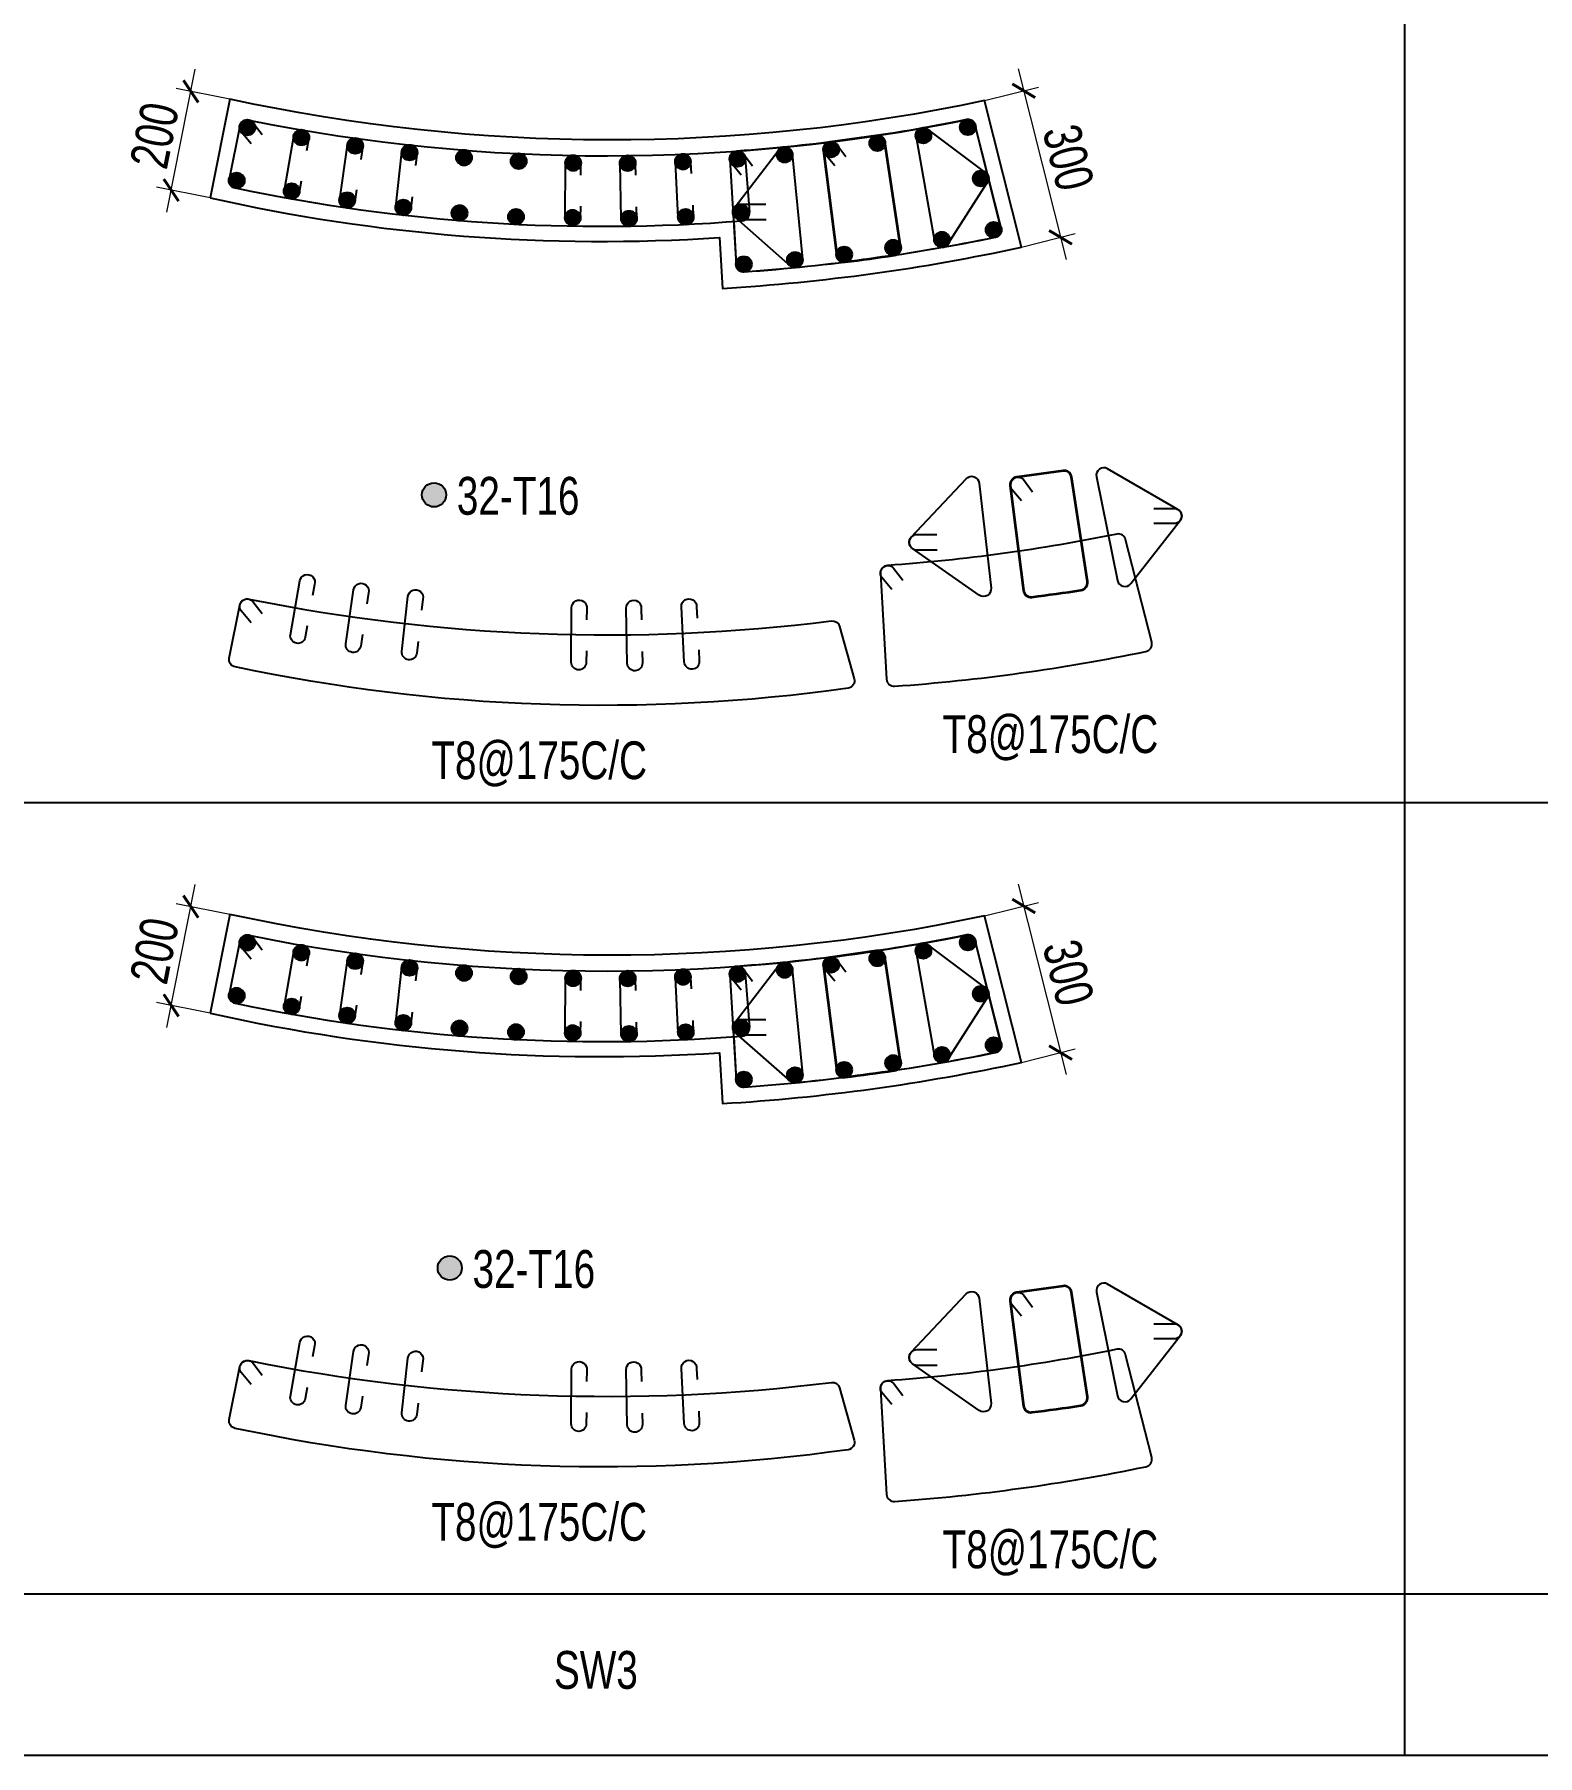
# Model space of a CAD drawing. Header units: millimetres. Extents: x 356 to 40629, y 2483 to 64847.
# Drawn here: x 30788 to 33773, y 2483 to 5901 of the extents above; entities that cross this region are included whole.
import ezdxf

# ---------------------------------------------------------------- set-up
doc = ezdxf.new("R2010")
doc.units = ezdxf.units.MM
for name, color, linetype in [('-S-HIGHER DIA REINF.', 3, 'Continuous'), ('S-TIES', 3, 'Continuous'), ('STR-RC WALL', 4, 'Continuous'), ('TABLE', 11, 'Continuous'), ('Ties', 3, 'Continuous'), ('TXT1', 4, 'Continuous')]:
    doc.layers.add(name, color=color, linetype=linetype)
for name, color, linetype, lineweight in [('S-COLUMN', 6, 'Continuous', 9), ('STR-COL-DIM', 8, 'Continuous', 18), ('T-COLUMN REINF.', 3, 'Continuous', 35), ('TEXT', 4, 'Continuous', 20)]:
    doc.layers.add(name, color=color, linetype=linetype, lineweight=lineweight)
doc.styles.add('EL', font='swisscl.ttf')
doc.styles.add('sobha sed', font='swisscl.ttf')
doc.dimstyles.new('S-30', dxfattribs={"dimscale": 30, "dimtxt": 2.5, "dimasz": 1.25, "dimexe": 1, "dimexo": 0, "dimgap": 0.5, "dimtad": 1, "dimdec": 0, "dimrnd": 0.0005, "dimzin": 0, "dimdsep": 46, "dimtxsty": 'EL', "dimblk": 'ARCHTICK', "dimcen": 0.09, "dimdle": 1.5, "dimclrd": 251, "dimclre": 251, "dimclrt": 6, "dimadec": 0, "dimazin": 0, "dimtfac": 1, "dimtdec": 0, "dimtofl": 0, "dimtmove": 0, "dimatfit": 3, "dimfxl": 2, "dimtolj": 1, "dimtzin": 0, "dimlwd": -1, "dimlwe": -1, "dimarcsym": 0})

# ---------------------------------------------------------------- blocks, each defined once
blk = doc.blocks.new('_ArchTick')
at = {"color": 0, "linetype": 'ByBlock', "const_width": 0.15}
blk.add_lwpolyline([(-0.5, -0.5), (0.5, 0.5)], dxfattribs=at)
blk = doc.blocks.new('*D394')
at = {"layer": 'TEXT', "color": 251, "linetype": 'Continuous', "transparency": 16777216}
for p, q in [((31051, 5547.6), (31107.7, 5831.9)), ((31176.3, 5772.4), (31069.5, 5793.7)), ((31137.2, 5576.3), (31030.4, 5597.6))]:
    blk.add_line(p, q, dxfattribs=at)
at = {"layer": 'TEXT', "color": 251, "transparency": 16777216, "xscale": 37.5, "yscale": 37.5, "zscale": 37.5}
for p, rotation in [((31098.9, 5787.8), 78.73014279185699), ((31059.8, 5591.7), 258.7301427918569)]:
    blk.add_blockref('_ArchTick', p, dxfattribs=dict(at, rotation=rotation))
at = {"layer": 'TEXT', "color": 6, "transparency": 16777216, "insert": (31027, 5700.2), "char_height": 75, "attachment_point": 5, "rotation": 78.7301, "style": 'EL'}
blk.add_mtext('\\A1;200', dxfattribs=at)
blk = doc.blocks.new('*D395')
at = {"layer": 'TEXT', "color": 251, "linetype": 'Continuous', "transparency": 16777216}
for p, q in [((32742.1, 5832.6), (32837.1, 5454.2)), ((32675.2, 5769.4), (32782.1, 5796.3)), ((32748.3, 5478.3), (32855.2, 5505.2))]:
    blk.add_line(p, q, dxfattribs=at)
at = {"layer": 'TEXT', "color": 251, "transparency": 16777216, "xscale": 37.5, "yscale": 37.5, "zscale": 37.5}
for p, rotation in [((32753, 5789), 104.0942411115343), ((32826.1, 5497.9), 284.0942411115343)]:
    blk.add_blockref('_ArchTick', p, dxfattribs=dict(at, rotation=rotation))
at = {"layer": 'TEXT', "color": 6, "transparency": 16777216, "insert": (32841.4, 5656.4), "char_height": 75, "attachment_point": 5, "rotation": 284.0942, "style": 'EL'}
blk.add_mtext('\\A1;300', dxfattribs=at)
blk = doc.blocks.new('*D389')
at = {"layer": 'TEXT', "color": 251, "linetype": 'Continuous', "transparency": 16777216}
for p, q in [((31051, 3928.5), (31107.7, 4212.9)), ((31176.3, 4153.3), (31069.5, 4174.6)), ((31137.2, 3957.2), (31030.4, 3978.5))]:
    blk.add_line(p, q, dxfattribs=at)
at = {"layer": 'TEXT', "color": 251, "transparency": 16777216, "xscale": 37.5, "yscale": 37.5, "zscale": 37.5}
for p, rotation in [((31098.9, 4168.7), 78.73014279185699), ((31059.8, 3972.6), 258.7301427918569)]:
    blk.add_blockref('_ArchTick', p, dxfattribs=dict(at, rotation=rotation))
at = {"layer": 'TEXT', "color": 6, "transparency": 16777216, "insert": (31027, 4081.1), "char_height": 75, "attachment_point": 5, "rotation": 78.7301, "style": 'EL'}
blk.add_mtext('\\A1;200', dxfattribs=at)
blk = doc.blocks.new('*D390')
at = {"layer": 'TEXT', "color": 251, "linetype": 'Continuous', "transparency": 16777216}
for p, q in [((32742.1, 4213.6), (32837.1, 3835.2)), ((32675.2, 4150.4), (32782.1, 4177.2)), ((32748.3, 3859.3), (32855.2, 3886.1))]:
    blk.add_line(p, q, dxfattribs=at)
at = {"layer": 'TEXT', "color": 251, "transparency": 16777216, "xscale": 37.5, "yscale": 37.5, "zscale": 37.5}
for p, rotation in [((32753, 4169.9), 104.0942411115343), ((32826.1, 3878.8), 284.0942411115343)]:
    blk.add_blockref('_ArchTick', p, dxfattribs=dict(at, rotation=rotation))
at = {"layer": 'TEXT', "color": 6, "transparency": 16777216, "insert": (32841.4, 4037.4), "char_height": 75, "attachment_point": 5, "rotation": 284.0942, "style": 'EL'}
blk.add_mtext('\\A1;300', dxfattribs=at)

msp = doc.modelspace()

# ---------------------------------------------------------------- hatches: boundary and pattern name
at = {"layer": '-S-HIGHER DIA REINF.'}
h = msp.add_hatch(color=256, dxfattribs=at)
h.dxf.hatch_style = 1
h.paths.add_polyline_path([(31211.1, 5731.1, 1), (31210.9, 5701.1, 1)])
h = msp.add_hatch(color=256, dxfattribs=at)
h.dxf.hatch_style = 1
h.paths.add_polyline_path([(31318.3, 5711.3, 1), (31318.2, 5681.3, 1)])
h = msp.add_hatch(color=256, dxfattribs=at)
h.dxf.hatch_style = 1
h.paths.add_polyline_path([(32553.9, 5715.1, 1), (32553.7, 5685.1, 1)])
h = msp.add_hatch(color=256, dxfattribs=at)
h.dxf.hatch_style = 1
h.paths.add_polyline_path([(32642.1, 5731.5, 1), (32642, 5701.5, 1)])
h = msp.add_hatch(color=256, dxfattribs=at)
h.dxf.hatch_style = 1
h.paths.add_polyline_path([(31425.3, 5694.7, 1), (31425.2, 5664.7, 1)])
h = msp.add_hatch(color=256, dxfattribs=at)
h.dxf.hatch_style = 1
h.paths.add_polyline_path([(31533.2, 5681.2, 1), (31533.1, 5651.2, 1)])
h = msp.add_hatch(color=256, dxfattribs=at)
h.dxf.hatch_style = 1
h.paths.add_polyline_path([(32278.2, 5677, 1), (32278.1, 5647, 1)])
h = msp.add_hatch(color=256, dxfattribs=at)
h.dxf.hatch_style = 1
h.paths.add_polyline_path([(32370.4, 5687.3, 1), (32370.3, 5657.3, 1)])
h = msp.add_hatch(color=256, dxfattribs=at)
h.dxf.hatch_style = 1
h.paths.add_polyline_path([(32462.5, 5700.1, 1), (32462.4, 5670.1, 1)])
h = msp.add_hatch(color=256, dxfattribs=at)
h.dxf.hatch_style = 1
h.paths.add_polyline_path([(31641.5, 5671, 1), (31641.4, 5641, 1)])
h = msp.add_hatch(color=256, dxfattribs=at)
h.dxf.hatch_style = 1
h.paths.add_polyline_path([(31750, 5664.1, 1), (31749.9, 5634.1, 1)])
h = msp.add_hatch(color=256, dxfattribs=at)
h.dxf.hatch_style = 1
h.paths.add_polyline_path([(31858.3, 5660.4, 1), (31858.1, 5630.4, 1)])
h = msp.add_hatch(color=256, dxfattribs=at)
h.dxf.hatch_style = 1
h.paths.add_polyline_path([(31966.5, 5660.1, 1), (31966.4, 5630.1, 1)])
h = msp.add_hatch(color=256, dxfattribs=at)
h.dxf.hatch_style = 1
h.paths.add_polyline_path([(32076.2, 5663.1, 1), (32076.1, 5633.1, 1)])
h = msp.add_hatch(color=256, dxfattribs=at)
h.dxf.hatch_style = 1
h.paths.add_polyline_path([(32184.7, 5668.8, 1), (32184.6, 5638.8, 1)])
h = msp.add_hatch(color=256, dxfattribs=at)
h.dxf.hatch_style = 1
h.paths.add_polyline_path([(31190.1, 5625.8, 1), (31189.9, 5595.8, 1)])
h = msp.add_hatch(color=256, dxfattribs=at)
h.dxf.hatch_style = 1
h.paths.add_polyline_path([(32667.8, 5629.7, 1), (32667.6, 5599.7, 1)])
h = msp.add_hatch(color=256, dxfattribs=at)
h.dxf.hatch_style = 1
h.paths.add_polyline_path([(31299.6, 5604.4, 1), (31299.4, 5574.4, 1)])
h = msp.add_hatch(color=256, dxfattribs=at)
h.dxf.hatch_style = 1
h.paths.add_polyline_path([(31409.5, 5586.6, 1), (31409.4, 5556.6, 1)])
h = msp.add_hatch(color=256, dxfattribs=at)
h.dxf.hatch_style = 1
h.paths.add_polyline_path([(31520.8, 5572.1, 1), (31520.7, 5542.1, 1)])
h = msp.add_hatch(color=256, dxfattribs=at)
h.dxf.hatch_style = 1
h.paths.add_polyline_path([(31632.6, 5561.1, 1), (31632.5, 5531.1, 1)])
h = msp.add_hatch(color=256, dxfattribs=at)
h.dxf.hatch_style = 1
h.paths.add_polyline_path([(31744.6, 5553.8, 1), (31744.5, 5523.8, 1)])
h = msp.add_hatch(color=256, dxfattribs=at)
h.dxf.hatch_style = 1
h.paths.add_polyline_path([(31857.4, 5551.9, 1), (31857.3, 5521.9, 1)])
h = msp.add_hatch(color=256, dxfattribs=at)
h.dxf.hatch_style = 1
h.paths.add_polyline_path([(31968.8, 5550.2, 1), (31968.6, 5520.2, 1)])
h = msp.add_hatch(color=256, dxfattribs=at)
h.dxf.hatch_style = 1
h.paths.add_polyline_path([(32081.9, 5553.3, 1), (32081.7, 5523.3, 1)])
h = msp.add_hatch(color=256, dxfattribs=at)
h.dxf.hatch_style = 1
h.paths.add_polyline_path([(32190.8, 5563.3, 1), (32190.6, 5533.3, 1)])
h = msp.add_hatch(color=256, dxfattribs=at)
h.dxf.hatch_style = 1
h.paths.add_polyline_path([(32590.6, 5508.3, 1), (32590.5, 5478.3, 1)])
h = msp.add_hatch(color=256, dxfattribs=at)
h.dxf.hatch_style = 1
h.paths.add_polyline_path([(32693.3, 5527.7, 1), (32693.2, 5497.7, 1)])
h = msp.add_hatch(color=256, dxfattribs=at)
h.dxf.hatch_style = 1
h.paths.add_polyline_path([(32396.5, 5478.8, 1), (32396.3, 5448.8, 1)])
h = msp.add_hatch(color=256, dxfattribs=at)
h.dxf.hatch_style = 1
h.paths.add_polyline_path([(32493.7, 5492.3, 1), (32493.6, 5462.3, 1)])
h = msp.add_hatch(color=256, dxfattribs=at)
h.dxf.hatch_style = 1
h.paths.add_polyline_path([(32197.1, 5459.5, 1), (32196.9, 5429.5, 1)])
h = msp.add_hatch(color=256, dxfattribs=at)
h.dxf.hatch_style = 1
h.paths.add_polyline_path([(32298.6, 5468.1, 1), (32298.5, 5438.1, 1)])
h = msp.add_hatch(color=256, dxfattribs=at)
h.dxf.hatch_style = 1
h.paths.add_polyline_path([(31211.1, 4112.1, 1), (31210.9, 4082.1, 1)])
h = msp.add_hatch(color=256, dxfattribs=at)
h.dxf.hatch_style = 1
h.paths.add_polyline_path([(32642.1, 4112.5, 1), (32642, 4082.5, 1)])
h = msp.add_hatch(color=256, dxfattribs=at)
h.dxf.hatch_style = 1
h.paths.add_polyline_path([(31318.3, 4092.2, 1), (31318.2, 4062.2, 1)])
h = msp.add_hatch(color=256, dxfattribs=at)
h.dxf.hatch_style = 1
h.paths.add_polyline_path([(31425.3, 4075.6, 1), (31425.2, 4045.6, 1)])
h = msp.add_hatch(color=256, dxfattribs=at)
h.dxf.hatch_style = 1
h.paths.add_polyline_path([(32370.4, 4068.2, 1), (32370.3, 4038.2, 1)])
h = msp.add_hatch(color=256, dxfattribs=at)
h.dxf.hatch_style = 1
h.paths.add_polyline_path([(32462.5, 4081, 1), (32462.4, 4051, 1)])
h = msp.add_hatch(color=256, dxfattribs=at)
h.dxf.hatch_style = 1
h.paths.add_polyline_path([(32553.9, 4096, 1), (32553.7, 4066, 1)])
h = msp.add_hatch(color=256, dxfattribs=at)
h.dxf.hatch_style = 1
h.paths.add_polyline_path([(31533.2, 4062.1, 1), (31533.1, 4032.1, 1)])
h = msp.add_hatch(color=256, dxfattribs=at)
h.dxf.hatch_style = 1
h.paths.add_polyline_path([(31641.5, 4051.9, 1), (31641.4, 4021.9, 1)])
h = msp.add_hatch(color=256, dxfattribs=at)
h.dxf.hatch_style = 1
h.paths.add_polyline_path([(31750, 4045, 1), (31749.9, 4015, 1)])
h = msp.add_hatch(color=256, dxfattribs=at)
h.dxf.hatch_style = 1
h.paths.add_polyline_path([(31858.3, 4041.4, 1), (31858.1, 4011.4, 1)])
h = msp.add_hatch(color=256, dxfattribs=at)
h.dxf.hatch_style = 1
h.paths.add_polyline_path([(31966.5, 4041, 1), (31966.4, 4011, 1)])
h = msp.add_hatch(color=256, dxfattribs=at)
h.dxf.hatch_style = 1
h.paths.add_polyline_path([(32076.2, 4044, 1), (32076.1, 4014, 1)])
h = msp.add_hatch(color=256, dxfattribs=at)
h.dxf.hatch_style = 1
h.paths.add_polyline_path([(32184.7, 4049.8, 1), (32184.6, 4019.8, 1)])
h = msp.add_hatch(color=256, dxfattribs=at)
h.dxf.hatch_style = 1
h.paths.add_polyline_path([(32278.2, 4058, 1), (32278.1, 4028, 1)])
h = msp.add_hatch(color=256, dxfattribs=at)
h.dxf.hatch_style = 1
h.paths.add_polyline_path([(31190.1, 4006.8, 1), (31189.9, 3976.8, 1)])
h = msp.add_hatch(color=256, dxfattribs=at)
h.dxf.hatch_style = 1
h.paths.add_polyline_path([(32667.8, 4010.7, 1), (32667.6, 3980.7, 1)])
h = msp.add_hatch(color=256, dxfattribs=at)
h.dxf.hatch_style = 1
h.paths.add_polyline_path([(31299.6, 3985.4, 1), (31299.4, 3955.4, 1)])
h = msp.add_hatch(color=256, dxfattribs=at)
h.dxf.hatch_style = 1
h.paths.add_polyline_path([(31409.5, 3967.5, 1), (31409.4, 3937.5, 1)])
h = msp.add_hatch(color=256, dxfattribs=at)
h.dxf.hatch_style = 1
h.paths.add_polyline_path([(31520.8, 3953, 1), (31520.7, 3923, 1)])
h = msp.add_hatch(color=256, dxfattribs=at)
h.dxf.hatch_style = 1
h.paths.add_polyline_path([(31632.6, 3942.1, 1), (31632.5, 3912.1, 1)])
h = msp.add_hatch(color=256, dxfattribs=at)
h.dxf.hatch_style = 1
h.paths.add_polyline_path([(31744.6, 3934.7, 1), (31744.5, 3904.7, 1)])
h = msp.add_hatch(color=256, dxfattribs=at)
h.dxf.hatch_style = 1
h.paths.add_polyline_path([(31857.4, 3932.8, 1), (31857.3, 3902.8, 1)])
h = msp.add_hatch(color=256, dxfattribs=at)
h.dxf.hatch_style = 1
h.paths.add_polyline_path([(31968.8, 3931.1, 1), (31968.6, 3901.1, 1)])
h = msp.add_hatch(color=256, dxfattribs=at)
h.dxf.hatch_style = 1
h.paths.add_polyline_path([(32081.9, 3934.2, 1), (32081.7, 3904.2, 1)])
h = msp.add_hatch(color=256, dxfattribs=at)
h.dxf.hatch_style = 1
h.paths.add_polyline_path([(32190.8, 3944.2, 1), (32190.6, 3914.2, 1)])
h = msp.add_hatch(color=256, dxfattribs=at)
h.dxf.hatch_style = 1
h.paths.add_polyline_path([(32693.3, 3908.6, 1), (32693.2, 3878.6, 1)])
h = msp.add_hatch(color=256, dxfattribs=at)
h.dxf.hatch_style = 1
h.paths.add_polyline_path([(32493.7, 3873.3, 1), (32493.6, 3843.3, 1)])
h = msp.add_hatch(color=256, dxfattribs=at)
h.dxf.hatch_style = 1
h.paths.add_polyline_path([(32590.6, 3889.3, 1), (32590.5, 3859.3, 1)])
h = msp.add_hatch(color=256, dxfattribs=at)
h.dxf.hatch_style = 1
h.paths.add_polyline_path([(32197.1, 3840.5, 1), (32196.9, 3810.5, 1)])
h = msp.add_hatch(color=256, dxfattribs=at)
h.dxf.hatch_style = 1
h.paths.add_polyline_path([(32298.6, 3849.1, 1), (32298.5, 3819.1, 1)])
h = msp.add_hatch(color=256, dxfattribs=at)
h.dxf.hatch_style = 1
h.paths.add_polyline_path([(32396.5, 3859.7, 1), (32396.3, 3829.7, 1)])
at = {"layer": 'S-TIES', "ltscale": 7}
h = msp.add_hatch(color=256, dxfattribs=at)
h.dxf.hatch_style = 1
edge = h.paths.add_edge_path()
edge.add_arc((31581.9, 4986.5), 24, 0, 360)
h = msp.add_hatch(color=256, dxfattribs=at)
h.dxf.hatch_style = 1
edge = h.paths.add_edge_path()
edge.add_arc((31613.1, 3451), 24, 0, 360)

# ---------------------------------------------------------------- linework, layer by layer
at = {"layer": 'S-COLUMN', "color": 1}
for centre in [(32183.7, 5653.1, 0), (32183.7, 4034, 0)]:
    msp.add_arc(centre, 16, 4.7903, 94.1024, dxfattribs=at)
at = {"layer": 'S-TIES', "ltscale": 7}
for centre in [(31581.9, 4986.5, 0), (31613.1, 3451, 0)]:
    msp.add_circle(centre, 24, dxfattribs=at)
at = {"layer": 'STR-RC WALL', "elevation": 0}
for points in [[(31137.2, 5576.3, 0.071837), (32148.8, 5497.4), (32154.7, 5396.6, 0.038549), (32748.3, 5478.3), (32675.2, 5769.4), (32675.2, 5769.4, -0.106222), (31176.3, 5772.4), (31137.2, 5576.3)], [(31137.2, 3957.2, 0.071837), (32148.8, 3878.4), (32154.7, 3777.6, 0.038549), (32748.3, 3859.3), (32675.2, 4150.4), (32675.2, 4150.4, -0.106222), (31176.3, 4153.3), (31137.2, 3957.2)]]:
    msp.add_lwpolyline(points, format="xyb", dxfattribs=at)
at = {"layer": 'T-COLUMN REINF.', "color": 3, "elevation": 0}
for points in [[(32460.2, 5699.8), (32368.3, 5686.7, 0.424813), (32355.4, 5670.3), (32381.6, 5462.1, 0.414334), (32398.3, 5449, 0.006461), (32495.9, 5462.5, 0.414136), (32508.5, 5479.6), (32477.2, 5687.2, 0.416422)], [(32831, 5034.3), (32739.1, 5021.3, 0.424813), (32726.2, 5004.8), (32752.4, 4796.6, 0.414334), (32769.1, 4783.5, 0.006461), (32866.7, 4797, 0.414136), (32879.3, 4814.1), (32848, 5021.7, 0.416422)], [(32460.2, 4080.7), (32368.3, 4067.7, 0.424813), (32355.4, 4051.3), (32381.6, 3843, 0.414334), (32398.3, 3830, 0.006461), (32495.9, 3843.4, 0.414136), (32508.5, 3860.5), (32477.2, 4068.2, 0.416422)], [(32831, 3415.2), (32739.1, 3402.2, 0.424813), (32726.2, 3385.8), (32752.4, 3177.5, 0.414334), (32769.1, 3164.5, 0.006461), (32866.7, 3177.9, 0.414136), (32879.3, 3195), (32848, 3402.7, 0.416422)]]:
    msp.add_lwpolyline(points, format="xyb", close=True, dxfattribs=at)
at = {"layer": 'T-COLUMN REINF.', "color": 3}
for centre in [(31211, 5716.1, 0), (31211, 5716.1, 0), (31318.2, 5696.3, 0), (31318.2, 5696.3, 0), (32553.8, 5700.1, 0), (32553.8, 5700.1, 0), (32642, 5716.5, 0), (32642, 5716.5, 0), (31425.2, 5679.7, 0), (31425.2, 5679.7, 0), (31533.2, 5666.2, 0), (31533.2, 5666.2, 0), (32278.2, 5662, 0), (32278.2, 5662, 0), (32370.4, 5672.3, 0), (32370.4, 5672.3, 0), (32462.3, 5684.9, 0), (31641.4, 5656, 0), (31641.4, 5656, 0), (31750, 5649.1, 0), (31750, 5649.1, 0), (31858.2, 5645.4, 0), (31858.2, 5645.4, 0), (31966.5, 5645.1, 0), (31966.5, 5645.1, 0), (32076.1, 5648.1, 0), (32076.1, 5648.1, 0), (32184.6, 5653.8, 0), (32184.6, 5653.8, 0), (31190, 5610.8, 0), (31190, 5610.8, 0), (32667.7, 5614.7, 0), (32667.7, 5614.7, 0), (31299.1, 5589.5, 0), (31299.1, 5589.5, 0), (31409.4, 5571.6, 0), (31409.4, 5571.6, 0), (31520.8, 5557.1, 0), (31520.8, 5557.1, 0), (31632.5, 5546.1, 0), (31632.5, 5546.1, 0), (31744.6, 5538.8, 0), (31744.6, 5538.8, 0), (31857.3, 5536.9, 0), (31857.3, 5536.9, 0), (31969.1, 5535.2, 0), (31969.1, 5535.2, 0), (32081.8, 5538.7, 0), (32081.8, 5538.7, 0), (32190.7, 5548.3, 0), (32190.7, 5548.3, 0), (32590.6, 5493.3, 0), (32590.6, 5493.3, 0), (32693.2, 5512.7, 0), (32693.2, 5512.7, 0), (32396.4, 5463.8, 0), (32396.4, 5463.8, 0), (32493.7, 5477.3, 0), (32197, 5444.5, 0), (32197, 5444.5, 0), (32298.5, 5453.1, 0), (32298.5, 5453.1, 0), (31211, 4097.1, 0), (31211, 4097.1, 0), (32642, 4097.5, 0), (32642, 4097.5, 0), (31318.2, 4077.2, 0), (31318.2, 4077.2, 0), (31425.2, 4060.6, 0), (31425.2, 4060.6, 0), (32370.4, 4053.2, 0), (32370.4, 4053.2, 0), (32462.3, 4065.9, 0), (32553.8, 4081, 0), (32553.8, 4081, 0), (31533.2, 4047.1, 0), (31533.2, 4047.1, 0), (31641.4, 4036.9, 0), (31641.4, 4036.9, 0), (31750, 4030, 0), (31750, 4030, 0), (31858.2, 4026.4, 0), (31858.2, 4026.4, 0), (31966.5, 4026, 0), (31966.5, 4026, 0), (32076.1, 4029, 0), (32076.1, 4029, 0), (32184.6, 4034.8, 0), (32184.6, 4034.8, 0), (32278.2, 4043, 0), (32278.2, 4043, 0), (31190, 3991.8, 0), (31190, 3991.8, 0), (32667.7, 3995.7, 0), (32667.7, 3995.7, 0), (31299.1, 3970.4, 0), (31299.1, 3970.4, 0), (31409.4, 3952.5, 0), (31409.4, 3952.5, 0), (31520.8, 3938, 0), (31520.8, 3938, 0), (31632.5, 3927.1, 0), (31632.5, 3927.1, 0), (31744.6, 3919.7, 0), (31744.6, 3919.7, 0), (31857.3, 3917.8, 0), (31857.3, 3917.8, 0), (31969.1, 3916.1, 0), (31969.1, 3916.1, 0), (32081.8, 3919.6, 0), (32081.8, 3919.6, 0), (32190.7, 3929.2, 0), (32190.7, 3929.2, 0), (32693.2, 3893.6, 0), (32693.2, 3893.6, 0), (32493.7, 3858.3, 0), (32590.6, 3874.3, 0), (32590.6, 3874.3, 0), (32197, 3825.5, 0), (32197, 3825.5, 0), (32298.5, 3834.1, 0), (32298.5, 3834.1, 0), (32396.4, 3844.7, 0), (32396.4, 3844.7, 0)]:
    msp.add_circle(centre, 15, dxfattribs=at)
at = {"layer": 'TABLE', "ltscale": 10}
for p, q in [((33509.4, 9308.6, 0), (33509.4, 2482.8, 0)), ((22927.1, 4375.6, 0), (37309.4, 4375.6, 0)), ((22927.1, 2803.8, 0), (37309.4, 2803.8, 0)), ((37309.4, 2482.8, 0), (22927.1, 2482.8, 0))]:
    msp.add_line(p, q, dxfattribs=at)
at = {"layer": 'TEXT'}
for centre, radius, start, end in [((31925.1, 9257.8, 0), 3597.9, 258.5994, 274.1024), ((31934.4, 9180.5, 0), 3520.2, 274.059, 281.5601), ((31925.1, 7638.7, 0), 3597.9, 258.5994, 274.1024), ((31934.4, 7561.4, 0), 3520.2, 274.059, 281.5601)]:
    msp.add_arc(centre, radius, start, end, dxfattribs=at)
at = {"layer": 'Ties', "ltscale": 7}
for p, q in [((31196.3, 5719, 0), (31175.3, 5613.7, 0)), ((32707.8, 5516.4, 0), (32656.6, 5720.2, 0)), ((32199.6, 5654.4, 0), (32208.5, 5548.1, 0)), ((32177, 5529.5, 0), (32182, 5443.6, 0)), ((31196.3, 4100, 0), (31175.3, 3994.7, 0)), ((32707.8, 3897.3, 0), (32656.6, 4101.1, 0)), ((32199.6, 4035.4, 0), (32208.5, 3929, 0)), ((32177, 3910.4, 0), (32182, 3824.6, 0))]:
    msp.add_line(p, q, dxfattribs=at)
at = {"layer": 'Ties', "ltscale": 7, "elevation": 0}
for points in [[(31218.4, 5683.6), (31198.8, 5707.4, -0.946347), (31222.2, 5726.1), (31240.4, 5702)], [(31318.3, 5609.3), (31314.3, 5586.7), (31314.3, 5586.7, -0.986431), (31284.7, 5591.8), (31303.4, 5698.6, -1.083658), (31332.5, 5691.7), (31328.7, 5669.9)], [(31427.7, 5592), (31424.3, 5569.2), (31424.3, 5569.2, -0.986431), (31394.6, 5573.5), (31410.2, 5680.8, -1.083658), (31439.5, 5674.7), (31436.3, 5652.8)], [(31538.3, 5578.1), (31535.7, 5555.2), (31535.7, 5555.2, -0.986431), (31505.8, 5558.5), (31518.2, 5667.5, -1.083658), (31547.7, 5662.4), (31545.2, 5640.4)], [(32377.8, 5639.8), (32358.1, 5663.6, -0.946347), (32381.5, 5682.3), (32399.8, 5658.2)], [(31872.6, 5559.7), (31872.3, 5536.7), (31872.3, 5536.7, -0.986431), (31842.3, 5536.8), (31843.2, 5645.3, -1.083658), (31873, 5643.2), (31872.9, 5621.1)], [(31983.2, 5558.4), (31983.7, 5535.4), (31983.7, 5535.4, -0.986431), (31953.7, 5534.5), (31951.5, 5644.4, -1.083658), (31981.4, 5643.3), (31981.9, 5621.2)], [(32095.6, 5561.9), (32096.8, 5538.9), (32096.8, 5538.9, -0.986431), (32066.9, 5537.2), (32061.2, 5646.9, -1.083658), (32091.1, 5646.8), (32092.3, 5624.7)], [(32192, 5621.6), (32172.4, 5645.4, -0.946347), (32195.8, 5664.2), (32214, 5640)], [(32240.8, 5563.3), (32190.7, 5563.3, 1), (32190.7, 5533.3), (32241.2, 5533.3)], [(32748.6, 4974.3), (32728.9, 4998.1, -0.946347), (32752.3, 5016.8), (32770.6, 4992.7)], [(33011.6, 4959.5), (33051.7, 4959.5, -1), (33051.7, 4929.5), (33011.2, 4929.5)], [(32580.6, 4907.3), (32540.4, 4907.3, 1), (32540.4, 4877.3), (32581, 4877.3)], [(31330.2, 4726.3), (31326.2, 4703.7), (31326.2, 4703.7, -0.986431), (31296.6, 4708.8), (31315.3, 4815.6, -1.083658), (31344.5, 4808.6), (31340.6, 4786.9)], [(32490.8, 4798.7), (32471.2, 4822.5, -0.946347), (32494.6, 4841.2), (32512.9, 4817.1)], [(31439.6, 4709), (31436.2, 4686.2), (31436.2, 4686.2, -0.986431), (31406.5, 4690.5), (31422.2, 4797.8, -1.083658), (31451.5, 4791.7), (31448.3, 4769.8)], [(31550.3, 4695), (31547.6, 4672.2), (31547.6, 4672.2, -0.986431), (31517.8, 4675.5), (31530.1, 4784.5, -1.083658), (31559.6, 4779.4), (31557.1, 4757.4)], [(31218.4, 4732.3), (31198.8, 4756.1, -0.946347), (31222.2, 4774.8), (31240.4, 4750.7)], [(31884.5, 4676.7), (31884.3, 4653.7), (31884.3, 4653.7, -0.986431), (31854.3, 4653.8), (31855.1, 4762.2, -1.083658), (31885, 4760.2), (31884.8, 4738.1)], [(31995.1, 4675.3), (31995.6, 4652.3), (31995.6, 4652.3, -0.986431), (31965.6, 4651.5), (31963.4, 4761.4, -1.083658), (31993.3, 4760.3), (31993.8, 4738.2)], [(32107.5, 4678.9), (32108.7, 4655.9), (32108.7, 4655.9, -0.986431), (32078.8, 4654.2), (32073.1, 4763.9, -1.083658), (32103, 4763.8), (32104.2, 4741.7)], [(31218.4, 4064.5), (31198.8, 4088.3, -0.946347), (31222.2, 4107.1), (31240.4, 4082.9)], [(31318.3, 3990.3), (31314.3, 3967.6), (31314.3, 3967.6, -0.986431), (31284.7, 3972.7), (31303.4, 4079.5, -1.083658), (31332.5, 4072.6), (31328.7, 4050.8)], [(31427.7, 3972.9), (31424.3, 3950.2), (31424.3, 3950.2, -0.986431), (31394.6, 3954.4), (31410.2, 4061.7, -1.083658), (31439.5, 4055.6), (31436.3, 4033.8)], [(32377.8, 4020.7), (32358.1, 4044.5, -0.946347), (32381.5, 4063.2), (32399.8, 4039.1)], [(31538.3, 3959), (31535.7, 3936.2), (31535.7, 3936.2, -0.986431), (31505.8, 3939.5), (31518.2, 4048.5, -1.083658), (31547.7, 4043.3), (31545.2, 4021.4)], [(31872.6, 3940.6), (31872.3, 3917.6), (31872.3, 3917.6, -0.986431), (31842.3, 3917.8), (31843.2, 4026.2, -1.083658), (31873, 4024.2), (31872.9, 4002.1)], [(31983.2, 3939.3), (31983.7, 3916.3), (31983.7, 3916.3, -0.986431), (31953.7, 3915.5), (31951.5, 4025.3, -1.083658), (31981.4, 4024.3), (31981.9, 4002.2)], [(32095.6, 3942.8), (32096.8, 3919.9), (32096.8, 3919.9, -0.986431), (32066.9, 3918.1), (32061.2, 4027.9, -1.083658), (32091.1, 4027.7), (32092.3, 4005.6)], [(32192, 4002.6), (32172.4, 4026.4, -0.946347), (32195.8, 4045.1), (32214, 4021)], [(32240.8, 3944.2), (32190.7, 3944.2, 1), (32190.7, 3914.2), (32241.2, 3914.2)], [(32748.6, 3355.2), (32728.9, 3379, -0.946347), (32752.3, 3397.7), (32770.6, 3373.6)], [(31330.2, 3214), (31326.2, 3191.3), (31326.2, 3191.3, -0.986431), (31296.6, 3196.4), (31315.3, 3303.2, -1.083658), (31344.5, 3296.3), (31340.6, 3274.5)], [(33011.6, 3340.4), (33051.7, 3340.4, -1), (33051.7, 3310.4), (33011.2, 3310.4)], [(31439.6, 3196.6), (31436.2, 3173.9), (31436.2, 3173.9, -0.986431), (31406.5, 3178.1), (31422.2, 3285.4, -1.083658), (31451.5, 3279.3), (31448.3, 3257.5)], [(31550.3, 3182.7), (31547.6, 3159.9), (31547.6, 3159.9, -0.986431), (31517.8, 3163.2), (31530.1, 3272.2, -1.083658), (31559.6, 3267), (31557.1, 3245.1)], [(32580.6, 3288.3), (32540.4, 3288.3, 1), (32540.4, 3258.3), (32581, 3258.3)], [(31218.4, 3219.9), (31198.8, 3243.7, -0.946347), (31222.2, 3262.4), (31240.4, 3238.3)], [(31884.5, 3164.3), (31884.3, 3141.3), (31884.3, 3141.3, -0.986431), (31854.3, 3141.5), (31855.1, 3249.9, -1.083658), (31885, 3247.9), (31884.8, 3225.8)], [(31995.1, 3163), (31995.6, 3140), (31995.6, 3140, -0.986431), (31965.6, 3139.2), (31963.4, 3249, -1.083658), (31993.3, 3248), (31993.8, 3225.9)], [(32107.5, 3166.5), (32108.7, 3143.6), (32108.7, 3143.6, -0.986431), (32078.8, 3141.8), (32073.1, 3251.6, -1.083658), (32103, 3251.4), (32104.2, 3229.3)], [(32490.8, 3179.7), (32471.2, 3203.5, -0.946347), (32494.6, 3222.2), (32512.9, 3198.1)]]:
    msp.add_lwpolyline(points, format="xyb", dxfattribs=at)
for points in [[(32169.6, 5653.3), (32181.7, 5443.4, 0.418258), (32197.8, 5429.3, 0.033077), (32696.7, 5498.4, 0.427366), (32708.2, 5516.8), (32656.5, 5720.5, 0.400612), (32639, 5731.6, -0.032731), (32183.5, 5669.1, 0.410351)], [(32539.1, 5697.1), (32575.9, 5490.3, 0.64014), (32602.4, 5484.1), (32679.5, 5605.5, 0.455511), (32675.2, 5627.7), (32561.3, 5713.1, 0.646565)], [(32293.1, 5663.7), (32313.4, 5454.8, -0.645649), (32289.9, 5440.8), (32182.1, 5536, -0.457316), (32179.8, 5558.6), (32267.2, 5672.3, -0.638946)], [(32897.4, 5022.3), (32939.2, 4816.5, 0.64014), (32965.7, 4810.2), (33063.5, 4935.3, 0.455511), (33059.2, 4957.5), (32919.6, 5038.3, 0.646565)], [(32664.5, 5009.9), (32688, 4801.2, -0.645649), (32664.5, 4787.2), (32531.8, 4880.1, -0.457316), (32529.5, 4902.6), (32638.7, 5018.6, -0.638946)], [(32468.5, 4830.4), (32480.6, 4620.5, 0.418258), (32496.6, 4606.4, 0.033077), (32995.6, 4675.5, 0.427366), (33007.1, 4693.9), (32955.4, 4897.6, 0.400612), (32937.8, 4908.6, -0.032731), (32482.4, 4846.2, 0.410351)], [(31213.9, 4779.5, 0.080928), (32371, 4736.1, -0.371364), (32387.3, 4725.3), (32416.4, 4621.3, -0.453859), (32404, 4602.4, -0.087169), (31186.9, 4644.8, -0.410708), (31175.3, 4662.4), (31196.3, 4767.7, -0.414869)], [(32169.6, 4034.2), (32181.7, 3824.4, 0.418258), (32197.8, 3810.3, 0.033077), (32696.7, 3879.3, 0.427366), (32708.2, 3897.7), (32656.5, 4101.5, 0.400612), (32639, 4112.5, -0.032731), (32183.5, 4050.1, 0.410351)], [(32539.1, 4078), (32575.9, 3871.3, 0.64014), (32602.4, 3865), (32679.5, 3986.4, 0.455511), (32675.2, 4008.6), (32561.3, 4094, 0.646565)], [(32293.1, 4044.7), (32313.4, 3835.7, -0.645649), (32289.9, 3821.8), (32182.1, 3917, -0.457316), (32179.8, 3939.5), (32267.2, 4053.3, -0.638946)], [(32897.4, 3403.3), (32939.2, 3197.4, 0.64014), (32965.7, 3191.1), (33063.5, 3316.2, 0.455511), (33059.2, 3338.4), (32919.6, 3419.2, 0.646565)], [(32664.5, 3390.9), (32688, 3182.2, -0.645649), (32664.5, 3168.2), (32531.8, 3261, -0.457316), (32529.5, 3283.6), (32638.7, 3399.5, -0.638946)], [(32468.5, 3211.3), (32480.6, 3001.5, 0.418258), (32496.6, 2987.4, 0.033077), (32995.6, 3056.4, 0.427366), (33007.1, 3074.8), (32955.4, 3278.6, 0.400612), (32937.8, 3289.6, -0.032731), (32482.4, 3227.1, 0.410351)], [(31213.9, 3267.1, 0.080928), (32371, 3223.8, -0.371364), (32387.3, 3213), (32416.4, 3109, -0.453859), (32404, 3090.1, -0.087169), (31186.9, 3132.5, -0.410708), (31175.3, 3150.1), (31196.3, 3255.4, -0.414869)]]:
    msp.add_lwpolyline(points, format="xyb", close=True, dxfattribs=at)
at = {"layer": 'Ties', "ltscale": 7}
for centre, radius, start, end in [((31211, 5716.1, 0), 15, 78.6019, 168.7301), ((31925.4, 9260, 0), 3600.2, 258.6019, 281.4327), ((32642, 5716.5, 0), 15, 14.0942, 101.4327), ((31190, 5610.8, 0), 15, 168.7301, 258.0435), ((31916, 9039.1, 0), 3519.3, 258.0435, 274.5286), ((32190.7, 5548.3, 0), 15, 90, 270), ((32192.6, 5546.7, 0), 16, 274.5286, 4.7903), ((32693.2, 5512.7, 0), 15, 281.5573, 14.0942), ((31922.6, 9281, 0), 3861.3, 274.0904, 281.5573), ((32197, 5444.5, 0), 15, 183.3542, 274.0904), ((31211, 4097.1, 0), 15, 78.6019, 168.7301), ((31925.4, 7641, 0), 3600.2, 258.6019, 281.4327), ((32642, 4097.5, 0), 15, 14.0942, 101.4327), ((31190, 3991.8, 0), 15, 168.7301, 258.0435), ((31916, 7420, 0), 3519.3, 258.0435, 274.5286), ((32190.7, 3929.2, 0), 15, 90, 270), ((32192.6, 3927.7, 0), 16, 274.5286, 4.7903), ((32693.2, 3893.6, 0), 15, 281.5573, 14.0942), ((31922.6, 7661.9, 0), 3861.3, 274.0904, 281.5573), ((32197, 3825.5, 0), 15, 183.3542, 274.0904)]:
    msp.add_arc(centre, radius, start, end, dxfattribs=at)

# ---------------------------------------------------------------- texts
at = {"layer": 'STR-COL-DIM', "color": 6, "style": 'sobha sed'}
msp.add_text('SW3', height=75, dxfattribs=at).set_placement((31820, 2615.4, 0))
at = {"layer": 'STR-COL-DIM', "color": 6, "char_height": 75, "width": 764.133, "attachment_point": 1, "style": 'sobha sed'}
for insert in [(31627.1, 5022.1, 0), (31658.3, 3486.6, 0)]:
    msp.add_mtext('32-T16 ', dxfattribs=dict(at, insert=insert))
at = {"layer": 'TXT1', "ltscale": 3000, "style": 'sobha sed'}
for p in [(32591.8, 4473.8, 0), (31576.5, 4421.9, 0), (31576.5, 2909.5, 0), (32591.8, 2854.8, 0)]:
    msp.add_text('T8@175C/C', height=75, dxfattribs=at).set_placement(p)

# ---------------------------------------------------------------- dimensions: what is measured, and where the dimension line sits
at = {"layer": 'TEXT'}
for p1, p2, distance, picture, middle in [((31137.2, 5576.3, 0), (31176.3, 5772.4, 0), 78.9, '*D394', (31027, 5700.2, 0)), ((32675.2, 5769.4, 0), (32748.3, 5478.3, 0), 80.3, '*D395', (32841.4, 5656.4, 0)), ((31137.2, 3957.2, 0), (31176.3, 4153.3, 0), 78.9, '*D389', (31027, 4081.1, 0)), ((32675.2, 4150.4, 0), (32748.3, 3859.3, 0), 80.3, '*D390', (32841.4, 4037.4, 0))]:
    dim = msp.add_aligned_dim(p1=p1, p2=p2, distance=distance, dimstyle='S-30', override={"dimarcsym": 1}, dxfattribs=at)
    dim.commit()
    dim.dimension.update_dxf_attribs({"geometry": picture, "text_midpoint": middle})

doc.saveas('drawing.dxf')
